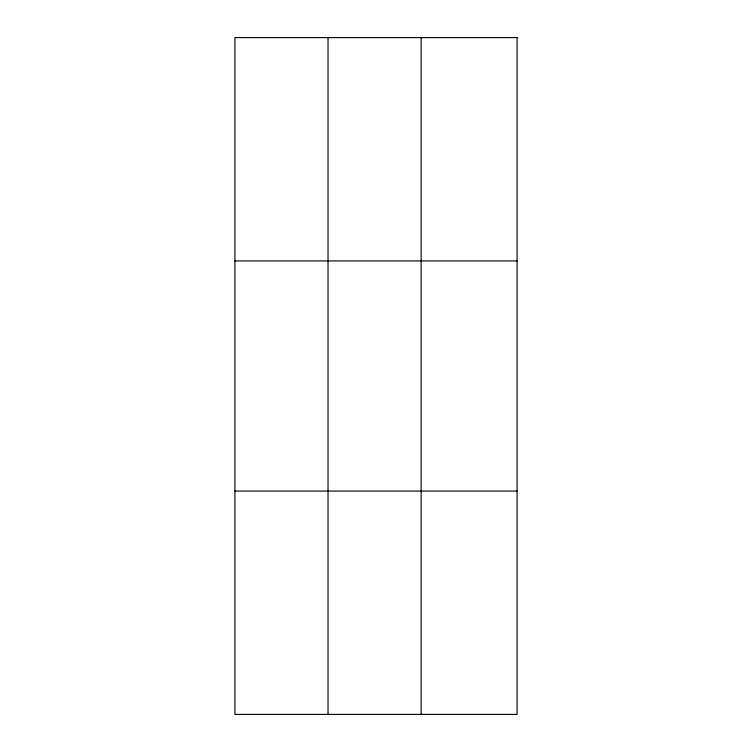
<?xml version="1.0" encoding="UTF-8"?>
<svg xmlns="http://www.w3.org/2000/svg" width="752" height="752" viewBox="0 0 752 752"><rect width="100%" height="100%" fill="white"/><g stroke="black" fill="none" stroke-linecap="round" stroke-linejoin="round"><path stroke-width="1.13" d="M328.032 714.4L328.032 37.6M421.148 714.4L421.148 37.6M234.915 260.944L517.085 260.944M234.915 491.056L517.085 491.056M517.085 37.6L517.085 714.4L234.915 714.4L234.915 37.6L517.085 37.6"/></g></svg>
